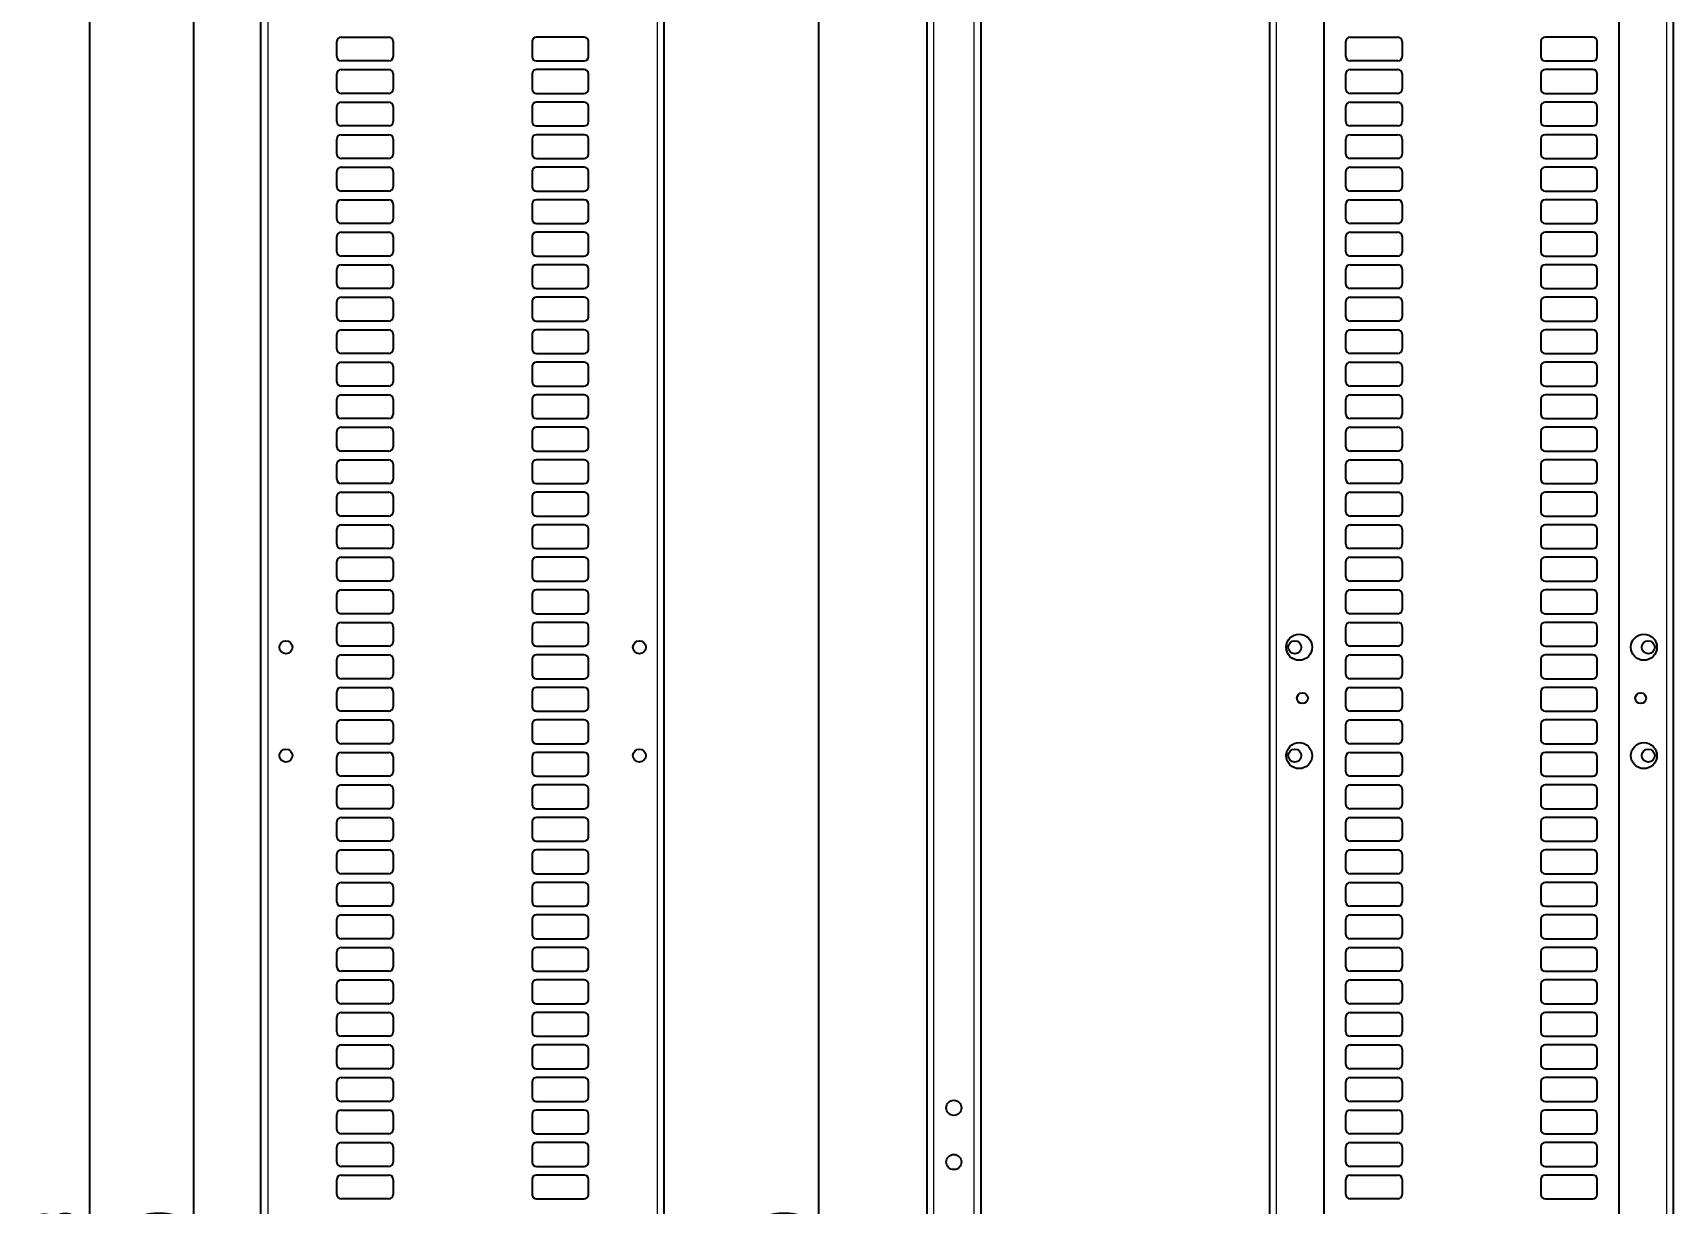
# Model space of a CAD drawing. Header units: millimetres. Extents: x -293 to 528, y -288 to 1990.
# Drawn here: x -293 to 464, y 910 to 1450 of the extents above; entities that cross this region are included whole.
import ezdxf

# ---------------------------------------------------------------- set-up
doc = ezdxf.new("R2010")
doc.units = ezdxf.units.MM
doc.layers.add('FORMAT', color=7, linetype='Continuous')
doc.styles.add('SLDTEXTSTYLE0', font='TXT', dxfattribs={"width": 0.75})
doc.dimstyles.new('SLDDIMSTYLE0', dxfattribs={"dimtxt": 20, "dimasz": 10, "dimexe": 0, "dimexo": 0.0625, "dimgap": 5, "dimtad": 2, "dimdec": 1, "dimrnd": 1e-09, "dimzin": 12, "dimdsep": 46, "dimtxsty": 'SLDTEXTSTYLE0', "dimsah": 1, "dimcen": 0.09, "dimadec": 0, "dimazin": 3, "dimtfac": 1, "dimtofl": 0, "dimtmove": 0, "dimatfit": 3, "dimfxl": 0, "dimfrac": 2, "dimtolj": 1, "dimtzin": 12, "dimarcsym": 0})

# ---------------------------------------------------------------- blocks, each defined once
blk = doc.blocks.new('_D')
at = {"layer": 'FORMAT'}
for p, q in [((-159.1, 1833.18), (-267.74, 1833.18)), ((-266.74, 1833.18), (-266.74, -49.84)), ((-159.1, -49.84), (-267.74, -49.84))]:
    blk.add_line(p, q, dxfattribs=at)
for points in [[(-266.74, 1833.18), (-268.28, 1823.18), (-265.2, 1823.18)], [(-266.74, -49.84), (-265.2, -39.84), (-268.28, -39.84)]]:
    blk.add_solid(points, dxfattribs=at)
at = {"layer": 'FORMAT', "insert": (-292.52, 862.12), "char_height": 20, "attachment_point": 1, "rotation": 90, "style": 'SLDTEXTSTYLE0'}
blk.add_mtext('1883', dxfattribs=at)
blk = doc.blocks.new('_D_2')
at = {"layer": 'FORMAT'}
for p, q in [((-13.08, 1741.67), (70.56, 1741.67)), ((69.56, 1741.67), (69.56, 41.67)), ((-13.08, 41.67), (70.56, 41.67))]:
    blk.add_line(p, q, dxfattribs=at)
for points in [[(69.56, 1741.67), (68.02, 1731.67), (71.1, 1731.67)], [(69.56, 41.67), (71.1, 51.67), (68.02, 51.67)]]:
    blk.add_solid(points, dxfattribs=at)
at = {"layer": 'FORMAT', "insert": (43.78, 862.12), "char_height": 20, "attachment_point": 1, "rotation": 90, "style": 'SLDTEXTSTYLE0'}
blk.add_mtext('1700', dxfattribs=at)
blk = doc.blocks.new('_D_5')
at = {"layer": 'FORMAT'}
for p, q in [((-172.6, 1816.67), (-219.74, 1816.67)), ((-218.74, 1816.67), (-218.74, -33.33)), ((-172.6, -33.33), (-219.74, -33.33))]:
    blk.add_line(p, q, dxfattribs=at)
for points in [[(-218.74, 1816.67), (-220.28, 1806.67), (-217.2, 1806.67)], [(-218.74, -33.33), (-217.2, -23.33), (-220.28, -23.33)]]:
    blk.add_solid(points, dxfattribs=at)
at = {"layer": 'FORMAT', "insert": (-244.52, 862.12), "char_height": 20, "attachment_point": 1, "rotation": 90, "style": 'SLDTEXTSTYLE0'}
blk.add_mtext('1850', dxfattribs=at)

msp = doc.modelspace()

# ---------------------------------------------------------------- linework, layer by layer
at = {"color": 7, "linetype": 'Continuous', "lineweight": 25}
for p, q in [((-187.59, -49.83), (-187.59, 1833.17)), ((-1.59, -49.83), (-1.59, 1833.17)), ((144.44, 1833.17), (144.44, -38.45)), ((277.68, -49.83), (277.68, 1833.17)), ((463.68, 1833.17), (463.68, -49.83)), ((119.44, 1803.97), (119.44, -30.83)), ((302.68, -49.83), (302.68, 1803.97)), ((438.68, 1803.97), (438.68, -49.83)), ((-152.59, 1439.17), (-152.59, 1446.17)), ((-150.59, 1448.17), (-128.59, 1448.17)), ((-126.59, 1446.17), (-126.59, 1439.17)), ((-62.59, 1446.17), (-62.59, 1439.17)), ((-38.59, 1448.17), (-60.59, 1448.17)), ((-36.59, 1439.17), (-36.59, 1446.17)), ((312.68, 1439.17), (312.68, 1446.17)), ((314.68, 1448.17), (336.68, 1448.17)), ((338.68, 1446.17), (338.68, 1439.17)), ((402.68, 1446.17), (402.68, 1439.17)), ((426.68, 1448.17), (404.68, 1448.17)), ((428.68, 1439.17), (428.68, 1446.17)), ((-152.59, 1424.17), (-152.59, 1431.17)), ((-128.59, 1437.17), (-150.59, 1437.17)), ((-150.59, 1433.17), (-128.59, 1433.17)), ((-126.59, 1431.17), (-126.59, 1424.17)), ((-62.59, 1431.17), (-62.59, 1424.17)), ((-60.59, 1437.17), (-38.59, 1437.17)), ((-38.59, 1433.17), (-60.59, 1433.17)), ((-36.59, 1424.17), (-36.59, 1431.17)), ((312.68, 1424.17), (312.68, 1431.17)), ((336.68, 1437.17), (314.68, 1437.17)), ((314.68, 1433.17), (336.68, 1433.17)), ((338.68, 1431.17), (338.68, 1424.17)), ((402.68, 1431.17), (402.68, 1424.17)), ((404.68, 1437.17), (426.68, 1437.17)), ((426.68, 1433.17), (404.68, 1433.17)), ((428.68, 1424.17), (428.68, 1431.17)), ((-152.59, 1409.17), (-152.59, 1416.17)), ((-128.59, 1422.17), (-150.59, 1422.17)), ((-150.59, 1418.17), (-128.59, 1418.17)), ((-126.59, 1416.17), (-126.59, 1409.17)), ((-62.59, 1416.17), (-62.59, 1409.17)), ((-60.59, 1422.17), (-38.59, 1422.17)), ((-38.59, 1418.17), (-60.59, 1418.17)), ((-36.59, 1409.17), (-36.59, 1416.17)), ((312.68, 1409.17), (312.68, 1416.17)), ((336.68, 1422.17), (314.68, 1422.17)), ((314.68, 1418.17), (336.68, 1418.17)), ((338.68, 1416.17), (338.68, 1409.17)), ((402.68, 1416.17), (402.68, 1409.17)), ((404.68, 1422.17), (426.68, 1422.17)), ((426.68, 1418.17), (404.68, 1418.17)), ((428.68, 1409.17), (428.68, 1416.17)), ((-128.59, 1407.17), (-150.59, 1407.17)), ((-60.59, 1407.17), (-38.59, 1407.17)), ((336.68, 1407.17), (314.68, 1407.17)), ((404.68, 1407.17), (426.68, 1407.17)), ((-152.59, 1394.17), (-152.59, 1401.17)), ((-150.59, 1403.17), (-128.59, 1403.17)), ((-126.59, 1401.17), (-126.59, 1394.17)), ((-62.59, 1401.17), (-62.59, 1394.17)), ((-38.59, 1403.17), (-60.59, 1403.17)), ((-36.59, 1394.17), (-36.59, 1401.17)), ((312.68, 1394.17), (312.68, 1401.17)), ((314.68, 1403.17), (336.68, 1403.17)), ((338.68, 1401.17), (338.68, 1394.17)), ((402.68, 1401.17), (402.68, 1394.17)), ((426.68, 1403.17), (404.68, 1403.17)), ((428.68, 1394.17), (428.68, 1401.17)), ((-128.59, 1392.17), (-150.59, 1392.17)), ((-60.59, 1392.17), (-38.59, 1392.17)), ((336.68, 1392.17), (314.68, 1392.17)), ((404.68, 1392.17), (426.68, 1392.17)), ((-152.59, 1379.17), (-152.59, 1386.17)), ((-150.59, 1388.17), (-128.59, 1388.17)), ((-126.59, 1386.17), (-126.59, 1379.17)), ((-62.59, 1386.17), (-62.59, 1379.17)), ((-38.59, 1388.17), (-60.59, 1388.17)), ((-36.59, 1379.17), (-36.59, 1386.17)), ((312.68, 1379.17), (312.68, 1386.17)), ((314.68, 1388.17), (336.68, 1388.17)), ((338.68, 1386.17), (338.68, 1379.17)), ((402.68, 1386.17), (402.68, 1379.17)), ((426.68, 1388.17), (404.68, 1388.17)), ((428.68, 1379.17), (428.68, 1386.17)), ((-128.59, 1377.17), (-150.59, 1377.17)), ((-60.59, 1377.17), (-38.59, 1377.17)), ((336.68, 1377.17), (314.68, 1377.17)), ((404.68, 1377.17), (426.68, 1377.17)), ((-152.59, 1364.17), (-152.59, 1371.17)), ((-150.59, 1373.17), (-128.59, 1373.17)), ((-126.59, 1371.17), (-126.59, 1364.17)), ((-62.59, 1371.17), (-62.59, 1364.17)), ((-38.59, 1373.17), (-60.59, 1373.17)), ((-36.59, 1364.17), (-36.59, 1371.17)), ((312.68, 1364.17), (312.68, 1371.17)), ((314.68, 1373.17), (336.68, 1373.17)), ((338.68, 1371.17), (338.68, 1364.17)), ((402.68, 1371.17), (402.68, 1364.17)), ((426.68, 1373.17), (404.68, 1373.17)), ((428.68, 1364.17), (428.68, 1371.17)), ((-128.59, 1362.17), (-150.59, 1362.17)), ((-60.59, 1362.17), (-38.59, 1362.17)), ((336.68, 1362.17), (314.68, 1362.17)), ((404.68, 1362.17), (426.68, 1362.17)), ((-152.59, 1349.17), (-152.59, 1356.17)), ((-150.59, 1358.17), (-128.59, 1358.17)), ((-126.59, 1356.17), (-126.59, 1349.17)), ((-62.59, 1356.17), (-62.59, 1349.17)), ((-38.59, 1358.17), (-60.59, 1358.17)), ((-36.59, 1349.17), (-36.59, 1356.17)), ((312.68, 1349.17), (312.68, 1356.17)), ((314.68, 1358.17), (336.68, 1358.17)), ((338.68, 1356.17), (338.68, 1349.17)), ((402.68, 1356.17), (402.68, 1349.17)), ((426.68, 1358.17), (404.68, 1358.17)), ((428.68, 1349.17), (428.68, 1356.17)), ((-128.59, 1347.17), (-150.59, 1347.17)), ((-60.59, 1347.17), (-38.59, 1347.17)), ((336.68, 1347.17), (314.68, 1347.17)), ((404.68, 1347.17), (426.68, 1347.17)), ((-152.59, 1334.17), (-152.59, 1341.17)), ((-150.59, 1343.17), (-128.59, 1343.17)), ((-126.59, 1341.17), (-126.59, 1334.17)), ((-62.59, 1341.17), (-62.59, 1334.17)), ((-38.59, 1343.17), (-60.59, 1343.17)), ((-36.59, 1334.17), (-36.59, 1341.17)), ((312.68, 1334.17), (312.68, 1341.17)), ((314.68, 1343.17), (336.68, 1343.17)), ((338.68, 1341.17), (338.68, 1334.17)), ((402.68, 1341.17), (402.68, 1334.17)), ((426.68, 1343.17), (404.68, 1343.17)), ((428.68, 1334.17), (428.68, 1341.17)), ((-128.59, 1332.17), (-150.59, 1332.17)), ((-60.59, 1332.17), (-38.59, 1332.17)), ((336.68, 1332.17), (314.68, 1332.17)), ((404.68, 1332.17), (426.68, 1332.17)), ((-152.59, 1319.17), (-152.59, 1326.17)), ((-150.59, 1328.17), (-128.59, 1328.17)), ((-126.59, 1326.17), (-126.59, 1319.17)), ((-62.59, 1326.17), (-62.59, 1319.17)), ((-38.59, 1328.17), (-60.59, 1328.17)), ((-36.59, 1319.17), (-36.59, 1326.17)), ((312.68, 1319.17), (312.68, 1326.17)), ((314.68, 1328.17), (336.68, 1328.17)), ((338.68, 1326.17), (338.68, 1319.17)), ((402.68, 1326.17), (402.68, 1319.17)), ((426.68, 1328.17), (404.68, 1328.17)), ((428.68, 1319.17), (428.68, 1326.17)), ((-128.59, 1317.17), (-150.59, 1317.17)), ((-60.59, 1317.17), (-38.59, 1317.17)), ((336.68, 1317.17), (314.68, 1317.17)), ((404.68, 1317.17), (426.68, 1317.17)), ((-152.59, 1304.17), (-152.59, 1311.17)), ((-150.59, 1313.17), (-128.59, 1313.17)), ((-126.59, 1311.17), (-126.59, 1304.17)), ((-62.59, 1311.17), (-62.59, 1304.17)), ((-38.59, 1313.17), (-60.59, 1313.17)), ((-36.59, 1304.17), (-36.59, 1311.17)), ((312.68, 1304.17), (312.68, 1311.17)), ((314.68, 1313.17), (336.68, 1313.17)), ((338.68, 1311.17), (338.68, 1304.17)), ((402.68, 1311.17), (402.68, 1304.17)), ((426.68, 1313.17), (404.68, 1313.17)), ((428.68, 1304.17), (428.68, 1311.17)), ((-128.59, 1302.17), (-150.59, 1302.17)), ((-60.59, 1302.17), (-38.59, 1302.17)), ((336.68, 1302.17), (314.68, 1302.17)), ((404.68, 1302.17), (426.68, 1302.17)), ((-152.59, 1289.17), (-152.59, 1296.17)), ((-150.59, 1298.17), (-128.59, 1298.17)), ((-126.59, 1296.17), (-126.59, 1289.17)), ((-62.59, 1296.17), (-62.59, 1289.17)), ((-38.59, 1298.17), (-60.59, 1298.17)), ((-36.59, 1289.17), (-36.59, 1296.17)), ((312.68, 1289.17), (312.68, 1296.17)), ((314.68, 1298.17), (336.68, 1298.17)), ((338.68, 1296.17), (338.68, 1289.17)), ((402.68, 1296.17), (402.68, 1289.17)), ((426.68, 1298.17), (404.68, 1298.17)), ((428.68, 1289.17), (428.68, 1296.17)), ((-128.59, 1287.17), (-150.59, 1287.17)), ((-60.59, 1287.17), (-38.59, 1287.17)), ((336.68, 1287.17), (314.68, 1287.17)), ((404.68, 1287.17), (426.68, 1287.17)), ((-152.59, 1274.17), (-152.59, 1281.17)), ((-150.59, 1283.17), (-128.59, 1283.17)), ((-126.59, 1281.17), (-126.59, 1274.17)), ((-62.59, 1281.17), (-62.59, 1274.17)), ((-38.59, 1283.17), (-60.59, 1283.17)), ((-36.59, 1274.17), (-36.59, 1281.17)), ((312.68, 1274.17), (312.68, 1281.17)), ((314.68, 1283.17), (336.68, 1283.17)), ((338.68, 1281.17), (338.68, 1274.17)), ((402.68, 1281.17), (402.68, 1274.17)), ((426.68, 1283.17), (404.68, 1283.17)), ((428.68, 1274.17), (428.68, 1281.17)), ((-128.59, 1272.17), (-150.59, 1272.17)), ((-60.59, 1272.17), (-38.59, 1272.17)), ((336.68, 1272.17), (314.68, 1272.17)), ((404.68, 1272.17), (426.68, 1272.17)), ((-152.59, 1259.17), (-152.59, 1266.17)), ((-150.59, 1268.17), (-128.59, 1268.17)), ((-126.59, 1266.17), (-126.59, 1259.17)), ((-62.59, 1266.17), (-62.59, 1259.17)), ((-38.59, 1268.17), (-60.59, 1268.17)), ((-36.59, 1259.17), (-36.59, 1266.17)), ((312.68, 1259.17), (312.68, 1266.17)), ((314.68, 1268.17), (336.68, 1268.17)), ((338.68, 1266.17), (338.68, 1259.17)), ((402.68, 1266.17), (402.68, 1259.17)), ((426.68, 1268.17), (404.68, 1268.17)), ((428.68, 1259.17), (428.68, 1266.17)), ((-128.59, 1257.17), (-150.59, 1257.17)), ((-60.59, 1257.17), (-38.59, 1257.17)), ((336.68, 1257.17), (314.68, 1257.17)), ((404.68, 1257.17), (426.68, 1257.17)), ((-152.59, 1244.17), (-152.59, 1251.17)), ((-150.59, 1253.17), (-128.59, 1253.17)), ((-126.59, 1251.17), (-126.59, 1244.17)), ((-62.59, 1251.17), (-62.59, 1244.17)), ((-38.59, 1253.17), (-60.59, 1253.17)), ((-36.59, 1244.17), (-36.59, 1251.17)), ((312.68, 1244.17), (312.68, 1251.17)), ((314.68, 1253.17), (336.68, 1253.17)), ((338.68, 1251.17), (338.68, 1244.17)), ((402.68, 1251.17), (402.68, 1244.17)), ((426.68, 1253.17), (404.68, 1253.17)), ((428.68, 1244.17), (428.68, 1251.17)), ((-128.59, 1242.17), (-150.59, 1242.17)), ((-60.59, 1242.17), (-38.59, 1242.17)), ((336.68, 1242.17), (314.68, 1242.17)), ((404.68, 1242.17), (426.68, 1242.17)), ((-152.59, 1229.17), (-152.59, 1236.17)), ((-150.59, 1238.17), (-128.59, 1238.17)), ((-126.59, 1236.17), (-126.59, 1229.17)), ((-62.59, 1236.17), (-62.59, 1229.17)), ((-38.59, 1238.17), (-60.59, 1238.17)), ((-36.59, 1229.17), (-36.59, 1236.17)), ((312.68, 1229.17), (312.68, 1236.17)), ((314.68, 1238.17), (336.68, 1238.17)), ((338.68, 1236.17), (338.68, 1229.17)), ((402.68, 1236.17), (402.68, 1229.17)), ((426.68, 1238.17), (404.68, 1238.17)), ((428.68, 1229.17), (428.68, 1236.17)), ((-128.59, 1227.17), (-150.59, 1227.17)), ((-60.59, 1227.17), (-38.59, 1227.17)), ((336.68, 1227.17), (314.68, 1227.17)), ((404.68, 1227.17), (426.68, 1227.17)), ((-152.59, 1214.17), (-152.59, 1221.17)), ((-150.59, 1223.17), (-128.59, 1223.17)), ((-126.59, 1221.17), (-126.59, 1214.17)), ((-62.59, 1221.17), (-62.59, 1214.17)), ((-38.59, 1223.17), (-60.59, 1223.17)), ((-36.59, 1214.17), (-36.59, 1221.17)), ((312.68, 1214.17), (312.68, 1221.17)), ((314.68, 1223.17), (336.68, 1223.17)), ((338.68, 1221.17), (338.68, 1214.17)), ((402.68, 1221.17), (402.68, 1214.17)), ((426.68, 1223.17), (404.68, 1223.17)), ((428.68, 1214.17), (428.68, 1221.17)), ((-128.59, 1212.17), (-150.59, 1212.17)), ((-60.59, 1212.17), (-38.59, 1212.17)), ((336.68, 1212.17), (314.68, 1212.17)), ((404.68, 1212.17), (426.68, 1212.17)), ((-152.59, 1199.17), (-152.59, 1206.17)), ((-150.59, 1208.17), (-128.59, 1208.17)), ((-126.59, 1206.17), (-126.59, 1199.17)), ((-62.59, 1206.17), (-62.59, 1199.17)), ((-38.59, 1208.17), (-60.59, 1208.17)), ((-36.59, 1199.17), (-36.59, 1206.17)), ((312.68, 1199.17), (312.68, 1206.17)), ((314.68, 1208.17), (336.68, 1208.17)), ((338.68, 1206.17), (338.68, 1199.17)), ((402.68, 1206.17), (402.68, 1199.17)), ((426.68, 1208.17), (404.68, 1208.17)), ((428.68, 1199.17), (428.68, 1206.17)), ((-128.59, 1197.17), (-150.59, 1197.17)), ((-60.59, 1197.17), (-38.59, 1197.17)), ((336.68, 1197.17), (314.68, 1197.17)), ((404.68, 1197.17), (426.68, 1197.17)), ((-152.59, 1184.17), (-152.59, 1191.17)), ((-150.59, 1193.17), (-128.59, 1193.17)), ((-126.59, 1191.17), (-126.59, 1184.17)), ((-62.59, 1191.17), (-62.59, 1184.17)), ((-38.59, 1193.17), (-60.59, 1193.17)), ((-36.59, 1184.17), (-36.59, 1191.17)), ((312.68, 1184.17), (312.68, 1191.17)), ((314.68, 1193.17), (336.68, 1193.17)), ((338.68, 1191.17), (338.68, 1184.17)), ((402.68, 1191.17), (402.68, 1184.17)), ((426.68, 1193.17), (404.68, 1193.17)), ((428.68, 1184.17), (428.68, 1191.17)), ((-128.59, 1182.17), (-150.59, 1182.17)), ((-60.59, 1182.17), (-38.59, 1182.17)), ((336.68, 1182.17), (314.68, 1182.17)), ((404.68, 1182.17), (426.68, 1182.17)), ((-152.59, 1169.17), (-152.59, 1176.17)), ((-150.59, 1178.17), (-128.59, 1178.17)), ((-126.59, 1176.17), (-126.59, 1169.17)), ((-62.59, 1176.17), (-62.59, 1169.17)), ((-38.59, 1178.17), (-60.59, 1178.17)), ((-36.59, 1169.17), (-36.59, 1176.17)), ((312.68, 1169.17), (312.68, 1176.17)), ((314.68, 1178.17), (336.68, 1178.17)), ((338.68, 1176.17), (338.68, 1169.17)), ((402.68, 1176.17), (402.68, 1169.17)), ((426.68, 1178.17), (404.68, 1178.17)), ((428.68, 1169.17), (428.68, 1176.17)), ((-128.59, 1167.17), (-150.59, 1167.17)), ((-60.59, 1167.17), (-38.59, 1167.17)), ((336.68, 1167.17), (314.68, 1167.17)), ((404.68, 1167.17), (426.68, 1167.17)), ((-152.59, 1154.17), (-152.59, 1161.17)), ((-150.59, 1163.17), (-128.59, 1163.17)), ((-126.59, 1161.17), (-126.59, 1154.17)), ((-62.59, 1161.17), (-62.59, 1154.17)), ((-38.59, 1163.17), (-60.59, 1163.17)), ((-36.59, 1154.17), (-36.59, 1161.17)), ((312.68, 1154.17), (312.68, 1161.17)), ((314.68, 1163.17), (336.68, 1163.17)), ((338.68, 1161.17), (338.68, 1154.17)), ((402.68, 1161.17), (402.68, 1154.17)), ((426.68, 1163.17), (404.68, 1163.17)), ((428.68, 1154.17), (428.68, 1161.17)), ((-128.59, 1152.17), (-150.59, 1152.17)), ((-60.59, 1152.17), (-38.59, 1152.17)), ((336.68, 1152.17), (314.68, 1152.17)), ((404.68, 1152.17), (426.68, 1152.17)), ((-152.59, 1139.17), (-152.59, 1146.17)), ((-150.59, 1148.17), (-128.59, 1148.17)), ((-126.59, 1146.17), (-126.59, 1139.17)), ((-62.59, 1146.17), (-62.59, 1139.17)), ((-38.59, 1148.17), (-60.59, 1148.17)), ((-36.59, 1139.17), (-36.59, 1146.17)), ((312.68, 1139.17), (312.68, 1146.17)), ((314.68, 1148.17), (336.68, 1148.17)), ((338.68, 1146.17), (338.68, 1139.17)), ((402.68, 1146.17), (402.68, 1139.17)), ((426.68, 1148.17), (404.68, 1148.17)), ((428.68, 1139.17), (428.68, 1146.17)), ((-128.59, 1137.17), (-150.59, 1137.17)), ((-60.59, 1137.17), (-38.59, 1137.17)), ((336.68, 1137.17), (314.68, 1137.17)), ((404.68, 1137.17), (426.68, 1137.17)), ((-152.59, 1124.17), (-152.59, 1131.17)), ((-150.59, 1133.17), (-128.59, 1133.17)), ((-126.59, 1131.17), (-126.59, 1124.17)), ((-62.59, 1131.17), (-62.59, 1124.17)), ((-38.59, 1133.17), (-60.59, 1133.17)), ((-36.59, 1124.17), (-36.59, 1131.17)), ((312.68, 1124.17), (312.68, 1131.17)), ((314.68, 1133.17), (336.68, 1133.17)), ((338.68, 1131.17), (338.68, 1124.17)), ((402.68, 1131.17), (402.68, 1124.17)), ((426.68, 1133.17), (404.68, 1133.17)), ((428.68, 1124.17), (428.68, 1131.17)), ((-128.59, 1122.17), (-150.59, 1122.17)), ((-60.59, 1122.17), (-38.59, 1122.17)), ((336.68, 1122.17), (314.68, 1122.17)), ((404.68, 1122.17), (426.68, 1122.17)), ((-152.59, 1109.17), (-152.59, 1116.17)), ((-150.59, 1118.17), (-128.59, 1118.17)), ((-126.59, 1116.17), (-126.59, 1109.17)), ((-62.59, 1116.17), (-62.59, 1109.17)), ((-38.59, 1118.17), (-60.59, 1118.17)), ((-36.59, 1109.17), (-36.59, 1116.17)), ((312.68, 1109.17), (312.68, 1116.17)), ((314.68, 1118.17), (336.68, 1118.17)), ((338.68, 1116.17), (338.68, 1109.17)), ((402.68, 1116.17), (402.68, 1109.17)), ((426.68, 1118.17), (404.68, 1118.17)), ((428.68, 1109.17), (428.68, 1116.17)), ((-128.59, 1107.17), (-150.59, 1107.17)), ((-60.59, 1107.17), (-38.59, 1107.17)), ((336.68, 1107.17), (314.68, 1107.17)), ((404.68, 1107.17), (426.68, 1107.17)), ((-152.59, 1094.17), (-152.59, 1101.17)), ((-150.59, 1103.17), (-128.59, 1103.17)), ((-126.59, 1101.17), (-126.59, 1094.17)), ((-62.59, 1101.17), (-62.59, 1094.17)), ((-38.59, 1103.17), (-60.59, 1103.17)), ((-36.59, 1094.17), (-36.59, 1101.17)), ((312.68, 1094.17), (312.68, 1101.17)), ((314.68, 1103.17), (336.68, 1103.17)), ((338.68, 1101.17), (338.68, 1094.17)), ((402.68, 1101.17), (402.68, 1094.17)), ((426.68, 1103.17), (404.68, 1103.17)), ((428.68, 1094.17), (428.68, 1101.17)), ((-128.59, 1092.17), (-150.59, 1092.17)), ((-60.59, 1092.17), (-38.59, 1092.17)), ((336.68, 1092.17), (314.68, 1092.17)), ((404.68, 1092.17), (426.68, 1092.17)), ((-152.59, 1079.17), (-152.59, 1086.17)), ((-150.59, 1088.17), (-128.59, 1088.17)), ((-126.59, 1086.17), (-126.59, 1079.17)), ((-62.59, 1086.17), (-62.59, 1079.17)), ((-38.59, 1088.17), (-60.59, 1088.17)), ((-36.59, 1079.17), (-36.59, 1086.17)), ((312.68, 1079.17), (312.68, 1086.17)), ((314.68, 1088.17), (336.68, 1088.17)), ((338.68, 1086.17), (338.68, 1079.17)), ((402.68, 1086.17), (402.68, 1079.17)), ((426.68, 1088.17), (404.68, 1088.17)), ((428.68, 1079.17), (428.68, 1086.17)), ((-128.59, 1077.17), (-150.59, 1077.17)), ((-60.59, 1077.17), (-38.59, 1077.17)), ((336.68, 1077.17), (314.68, 1077.17)), ((404.68, 1077.17), (426.68, 1077.17)), ((-152.59, 1064.17), (-152.59, 1071.17)), ((-150.59, 1073.17), (-128.59, 1073.17)), ((-126.59, 1071.17), (-126.59, 1064.17)), ((-62.59, 1071.17), (-62.59, 1064.17)), ((-38.59, 1073.17), (-60.59, 1073.17)), ((-36.59, 1064.17), (-36.59, 1071.17)), ((312.68, 1064.17), (312.68, 1071.17)), ((314.68, 1073.17), (336.68, 1073.17)), ((338.68, 1071.17), (338.68, 1064.17)), ((402.68, 1071.17), (402.68, 1064.17)), ((426.68, 1073.17), (404.68, 1073.17)), ((428.68, 1064.17), (428.68, 1071.17)), ((-128.59, 1062.17), (-150.59, 1062.17)), ((-60.59, 1062.17), (-38.59, 1062.17)), ((336.68, 1062.17), (314.68, 1062.17)), ((404.68, 1062.17), (426.68, 1062.17)), ((-152.59, 1049.17), (-152.59, 1056.17)), ((-150.59, 1058.17), (-128.59, 1058.17)), ((-126.59, 1056.17), (-126.59, 1049.17)), ((-62.59, 1056.17), (-62.59, 1049.17)), ((-38.59, 1058.17), (-60.59, 1058.17)), ((-36.59, 1049.17), (-36.59, 1056.17)), ((312.68, 1049.17), (312.68, 1056.17)), ((314.68, 1058.17), (336.68, 1058.17)), ((338.68, 1056.17), (338.68, 1049.17)), ((402.68, 1056.17), (402.68, 1049.17)), ((426.68, 1058.17), (404.68, 1058.17)), ((428.68, 1049.17), (428.68, 1056.17)), ((-128.59, 1047.17), (-150.59, 1047.17)), ((-60.59, 1047.17), (-38.59, 1047.17)), ((336.68, 1047.17), (314.68, 1047.17)), ((404.68, 1047.17), (426.68, 1047.17)), ((-152.59, 1034.17), (-152.59, 1041.17)), ((-150.59, 1043.17), (-128.59, 1043.17)), ((-126.59, 1041.17), (-126.59, 1034.17)), ((-62.59, 1041.17), (-62.59, 1034.17)), ((-38.59, 1043.17), (-60.59, 1043.17)), ((-36.59, 1034.17), (-36.59, 1041.17)), ((312.68, 1034.17), (312.68, 1041.17)), ((314.68, 1043.17), (336.68, 1043.17)), ((338.68, 1041.17), (338.68, 1034.17)), ((402.68, 1041.17), (402.68, 1034.17)), ((426.68, 1043.17), (404.68, 1043.17)), ((428.68, 1034.17), (428.68, 1041.17)), ((-128.59, 1032.17), (-150.59, 1032.17)), ((-60.59, 1032.17), (-38.59, 1032.17)), ((336.68, 1032.17), (314.68, 1032.17)), ((404.68, 1032.17), (426.68, 1032.17)), ((-152.59, 1019.17), (-152.59, 1026.17)), ((-150.59, 1028.17), (-128.59, 1028.17)), ((-126.59, 1026.17), (-126.59, 1019.17)), ((-62.59, 1026.17), (-62.59, 1019.17)), ((-38.59, 1028.17), (-60.59, 1028.17)), ((-36.59, 1019.17), (-36.59, 1026.17)), ((312.68, 1019.17), (312.68, 1026.17)), ((314.68, 1028.17), (336.68, 1028.17)), ((338.68, 1026.17), (338.68, 1019.17)), ((402.68, 1026.17), (402.68, 1019.17)), ((426.68, 1028.17), (404.68, 1028.17)), ((428.68, 1019.17), (428.68, 1026.17)), ((-128.59, 1017.17), (-150.59, 1017.17)), ((-60.59, 1017.17), (-38.59, 1017.17)), ((336.68, 1017.17), (314.68, 1017.17)), ((404.68, 1017.17), (426.68, 1017.17)), ((-152.59, 1004.17), (-152.59, 1011.17)), ((-150.59, 1013.17), (-128.59, 1013.17)), ((-126.59, 1011.17), (-126.59, 1004.17)), ((-62.59, 1011.17), (-62.59, 1004.17)), ((-38.59, 1013.17), (-60.59, 1013.17)), ((-36.59, 1004.17), (-36.59, 1011.17)), ((312.68, 1004.17), (312.68, 1011.17)), ((314.68, 1013.17), (336.68, 1013.17)), ((338.68, 1011.17), (338.68, 1004.17)), ((402.68, 1011.17), (402.68, 1004.17)), ((426.68, 1013.17), (404.68, 1013.17)), ((428.68, 1004.17), (428.68, 1011.17)), ((-128.59, 1002.17), (-150.59, 1002.17)), ((-60.59, 1002.17), (-38.59, 1002.17)), ((336.68, 1002.17), (314.68, 1002.17)), ((404.68, 1002.17), (426.68, 1002.17)), ((-152.59, 989.17), (-152.59, 996.17)), ((-150.59, 998.17), (-128.59, 998.17)), ((-126.59, 996.17), (-126.59, 989.17)), ((-62.59, 996.17), (-62.59, 989.17)), ((-38.59, 998.17), (-60.59, 998.17)), ((-36.59, 989.17), (-36.59, 996.17)), ((312.68, 989.17), (312.68, 996.17)), ((314.68, 998.17), (336.68, 998.17)), ((338.68, 996.17), (338.68, 989.17)), ((402.68, 996.17), (402.68, 989.17)), ((426.68, 998.17), (404.68, 998.17)), ((428.68, 989.17), (428.68, 996.17)), ((-128.59, 987.17), (-150.59, 987.17)), ((-60.59, 987.17), (-38.59, 987.17)), ((336.68, 987.17), (314.68, 987.17)), ((404.68, 987.17), (426.68, 987.17)), ((-152.59, 974.17), (-152.59, 981.17)), ((-150.59, 983.17), (-128.59, 983.17)), ((-126.59, 981.17), (-126.59, 974.17)), ((-62.59, 981.17), (-62.59, 974.17)), ((-38.59, 983.17), (-60.59, 983.17)), ((-36.59, 974.17), (-36.59, 981.17)), ((312.68, 974.17), (312.68, 981.17)), ((314.68, 983.17), (336.68, 983.17)), ((338.68, 981.17), (338.68, 974.17)), ((402.68, 981.17), (402.68, 974.17)), ((426.68, 983.17), (404.68, 983.17)), ((428.68, 974.17), (428.68, 981.17)), ((-128.59, 972.17), (-150.59, 972.17)), ((-60.59, 972.17), (-38.59, 972.17)), ((336.68, 972.17), (314.68, 972.17)), ((404.68, 972.17), (426.68, 972.17)), ((-152.59, 959.17), (-152.59, 966.17)), ((-150.59, 968.17), (-128.59, 968.17)), ((-126.59, 966.17), (-126.59, 959.17)), ((-62.59, 966.17), (-62.59, 959.17)), ((-38.59, 968.17), (-60.59, 968.17)), ((-36.59, 959.17), (-36.59, 966.17)), ((312.68, 959.17), (312.68, 966.17)), ((314.68, 968.17), (336.68, 968.17)), ((338.68, 966.17), (338.68, 959.17)), ((402.68, 966.17), (402.68, 959.17)), ((426.68, 968.17), (404.68, 968.17)), ((428.68, 959.17), (428.68, 966.17)), ((-128.59, 957.17), (-150.59, 957.17)), ((-60.59, 957.17), (-38.59, 957.17)), ((336.68, 957.17), (314.68, 957.17)), ((404.68, 957.17), (426.68, 957.17)), ((-152.59, 944.17), (-152.59, 951.17)), ((-150.59, 953.17), (-128.59, 953.17)), ((-126.59, 951.17), (-126.59, 944.17)), ((-62.59, 951.17), (-62.59, 944.17)), ((-38.59, 953.17), (-60.59, 953.17)), ((-36.59, 944.17), (-36.59, 951.17)), ((312.68, 944.17), (312.68, 951.17)), ((314.68, 953.17), (336.68, 953.17)), ((338.68, 951.17), (338.68, 944.17)), ((402.68, 951.17), (402.68, 944.17)), ((426.68, 953.17), (404.68, 953.17)), ((428.68, 944.17), (428.68, 951.17)), ((-128.59, 942.17), (-150.59, 942.17)), ((-150.59, 938.17), (-128.59, 938.17)), ((-60.59, 942.17), (-38.59, 942.17)), ((-38.59, 938.17), (-60.59, 938.17)), ((336.68, 942.17), (314.68, 942.17)), ((314.68, 938.17), (336.68, 938.17)), ((404.68, 942.17), (426.68, 942.17)), ((426.68, 938.17), (404.68, 938.17)), ((-152.59, 929.17), (-152.59, 936.17)), ((-126.59, 936.17), (-126.59, 929.17)), ((-62.59, 936.17), (-62.59, 929.17)), ((-36.59, 929.17), (-36.59, 936.17)), ((312.68, 929.17), (312.68, 936.17)), ((338.68, 936.17), (338.68, 929.17)), ((402.68, 936.17), (402.68, 929.17)), ((428.68, 929.17), (428.68, 936.17)), ((-128.59, 927.17), (-150.59, 927.17)), ((-150.59, 923.17), (-128.59, 923.17)), ((-60.59, 927.17), (-38.59, 927.17)), ((-38.59, 923.17), (-60.59, 923.17)), ((336.68, 927.17), (314.68, 927.17)), ((314.68, 923.17), (336.68, 923.17)), ((404.68, 927.17), (426.68, 927.17)), ((426.68, 923.17), (404.68, 923.17)), ((-152.59, 914.17), (-152.59, 921.17)), ((-126.59, 921.17), (-126.59, 914.17)), ((-62.59, 921.17), (-62.59, 914.17)), ((-36.59, 914.17), (-36.59, 921.17)), ((312.68, 914.17), (312.68, 921.17)), ((338.68, 921.17), (338.68, 914.17)), ((402.68, 921.17), (402.68, 914.17)), ((428.68, 914.17), (428.68, 921.17)), ((-128.59, 912.17), (-150.59, 912.17)), ((-60.59, 912.17), (-38.59, 912.17)), ((336.68, 912.17), (314.68, 912.17)), ((404.68, 912.17), (426.68, 912.17))]:
    msp.add_line(p, q, dxfattribs=at)
at = {"color": 8, "linetype": 'Continuous', "lineweight": 18}
for p, q in [((-184.49, 1833.17), (-184.49, -49.83)), ((-4.69, -49.83), (-4.69, 1833.17)), ((122.54, 1833.17), (122.54, -26.2)), ((141.34, -41.35), (141.34, 1833.17)), ((280.78, -49.83), (280.78, 1803.97)), ((460.58, 1803.97), (460.58, -49.83))]:
    msp.add_line(p, q, dxfattribs=at)
at = {"color": 7, "linetype": 'Continuous', "lineweight": 25}
for centre, radius in [((291.18, 1166.67), 6), ((450.18, 1166.67), 6), ((-176.09, 1166.67), 3), ((-13.09, 1166.67), 3), ((289.18, 1166.67), 3), ((452.18, 1166.67), 3), ((292.68, 1143.17), 2.5), ((448.68, 1143.17), 2.5), ((-176.09, 1116.67), 3), ((-13.09, 1116.67), 3), ((291.18, 1116.67), 6), ((289.18, 1116.67), 3), ((450.18, 1116.67), 6), ((452.18, 1116.67), 3), ((131.94, 954.17), 3.5), ((131.94, 929.17), 3.5)]:
    msp.add_circle(centre, radius, dxfattribs=at)
for centre, start, end in [((-150.59, 1446.17), 90, 180), ((-128.59, 1446.17), 0, 90), ((-60.59, 1446.17), 90, 180), ((-38.59, 1446.17), 0, 90), ((314.68, 1446.17), 90, 180), ((336.68, 1446.17), 0, 90), ((404.68, 1446.17), 90, 180), ((426.68, 1446.17), 0, 90), ((-150.59, 1439.17), 180, 270), ((-128.59, 1439.17), 270, 0), ((-60.59, 1439.17), 180, 270), ((-38.59, 1439.17), 270, 0), ((314.68, 1439.17), 180, 270), ((336.68, 1439.17), 270, 0), ((404.68, 1439.17), 180, 270), ((426.68, 1439.17), 270, 0), ((-150.59, 1431.17), 90, 180), ((-128.59, 1431.17), 0, 90), ((-60.59, 1431.17), 90, 180), ((-38.59, 1431.17), 0, 90), ((314.68, 1431.17), 90, 180), ((336.68, 1431.17), 0, 90), ((404.68, 1431.17), 90, 180), ((426.68, 1431.17), 0, 90), ((-150.59, 1424.17), 180, 270), ((-128.59, 1424.17), 270, 0), ((-60.59, 1424.17), 180, 270), ((-38.59, 1424.17), 270, 0), ((314.68, 1424.17), 180, 270), ((336.68, 1424.17), 270, 0), ((404.68, 1424.17), 180, 270), ((426.68, 1424.17), 270, 0), ((-150.59, 1416.17), 90, 180), ((-128.59, 1416.17), 0, 90), ((-60.59, 1416.17), 90, 180), ((-38.59, 1416.17), 0, 90), ((314.68, 1416.17), 90, 180), ((336.68, 1416.17), 0, 90), ((404.68, 1416.17), 90, 180), ((426.68, 1416.17), 0, 90), ((-150.59, 1409.17), 180, 270), ((-128.59, 1409.17), 270, 0), ((-60.59, 1409.17), 180, 270), ((-38.59, 1409.17), 270, 0), ((314.68, 1409.17), 180, 270), ((336.68, 1409.17), 270, 0), ((404.68, 1409.17), 180, 270), ((426.68, 1409.17), 270, 0), ((-150.59, 1401.17), 90, 180), ((-128.59, 1401.17), 0, 90), ((-60.59, 1401.17), 90, 180), ((-38.59, 1401.17), 0, 90), ((314.68, 1401.17), 90, 180), ((336.68, 1401.17), 0, 90), ((404.68, 1401.17), 90, 180), ((426.68, 1401.17), 0, 90), ((-150.59, 1394.17), 180, 270), ((-128.59, 1394.17), 270, 0), ((-60.59, 1394.17), 180, 270), ((-38.59, 1394.17), 270, 0), ((314.68, 1394.17), 180, 270), ((336.68, 1394.17), 270, 0), ((404.68, 1394.17), 180, 270), ((426.68, 1394.17), 270, 0), ((-150.59, 1386.17), 90, 180), ((-128.59, 1386.17), 0, 90), ((-60.59, 1386.17), 90, 180), ((-38.59, 1386.17), 0, 90), ((314.68, 1386.17), 90, 180), ((336.68, 1386.17), 0, 90), ((404.68, 1386.17), 90, 180), ((426.68, 1386.17), 0, 90), ((-150.59, 1379.17), 180, 270), ((-128.59, 1379.17), 270, 0), ((-60.59, 1379.17), 180, 270), ((-38.59, 1379.17), 270, 0), ((314.68, 1379.17), 180, 270), ((336.68, 1379.17), 270, 0), ((404.68, 1379.17), 180, 270), ((426.68, 1379.17), 270, 0), ((-150.59, 1371.17), 90, 180), ((-128.59, 1371.17), 0, 90), ((-60.59, 1371.17), 90, 180), ((-38.59, 1371.17), 0, 90), ((314.68, 1371.17), 90, 180), ((336.68, 1371.17), 0, 90), ((404.68, 1371.17), 90, 180), ((426.68, 1371.17), 0, 90), ((-150.59, 1364.17), 180, 270), ((-128.59, 1364.17), 270, 0), ((-60.59, 1364.17), 180, 270), ((-38.59, 1364.17), 270, 0), ((314.68, 1364.17), 180, 270), ((336.68, 1364.17), 270, 0), ((404.68, 1364.17), 180, 270), ((426.68, 1364.17), 270, 0), ((-150.59, 1356.17), 90, 180), ((-128.59, 1356.17), 0, 90), ((-60.59, 1356.17), 90, 180), ((-38.59, 1356.17), 0, 90), ((314.68, 1356.17), 90, 180), ((336.68, 1356.17), 0, 90), ((404.68, 1356.17), 90, 180), ((426.68, 1356.17), 0, 90), ((-150.59, 1349.17), 180, 270), ((-128.59, 1349.17), 270, 0), ((-60.59, 1349.17), 180, 270), ((-38.59, 1349.17), 270, 0), ((314.68, 1349.17), 180, 270), ((336.68, 1349.17), 270, 0), ((404.68, 1349.17), 180, 270), ((426.68, 1349.17), 270, 0), ((-150.59, 1341.17), 90, 180), ((-128.59, 1341.17), 0, 90), ((-60.59, 1341.17), 90, 180), ((-38.59, 1341.17), 0, 90), ((314.68, 1341.17), 90, 180), ((336.68, 1341.17), 0, 90), ((404.68, 1341.17), 90, 180), ((426.68, 1341.17), 0, 90), ((-150.59, 1334.17), 180, 270), ((-128.59, 1334.17), 270, 0), ((-60.59, 1334.17), 180, 270), ((-38.59, 1334.17), 270, 0), ((314.68, 1334.17), 180, 270), ((336.68, 1334.17), 270, 0), ((404.68, 1334.17), 180, 270), ((426.68, 1334.17), 270, 0), ((-150.59, 1326.17), 90, 180), ((-128.59, 1326.17), 0, 90), ((-60.59, 1326.17), 90, 180), ((-38.59, 1326.17), 0, 90), ((314.68, 1326.17), 90, 180), ((336.68, 1326.17), 0, 90), ((404.68, 1326.17), 90, 180), ((426.68, 1326.17), 0, 90), ((-150.59, 1319.17), 180, 270), ((-128.59, 1319.17), 270, 0), ((-60.59, 1319.17), 180, 270), ((-38.59, 1319.17), 270, 0), ((314.68, 1319.17), 180, 270), ((336.68, 1319.17), 270, 0), ((404.68, 1319.17), 180, 270), ((426.68, 1319.17), 270, 0), ((-150.59, 1311.17), 90, 180), ((-128.59, 1311.17), 0, 90), ((-60.59, 1311.17), 90, 180), ((-38.59, 1311.17), 0, 90), ((314.68, 1311.17), 90, 180), ((336.68, 1311.17), 0, 90), ((404.68, 1311.17), 90, 180), ((426.68, 1311.17), 0, 90), ((-150.59, 1304.17), 180, 270), ((-128.59, 1304.17), 270, 0), ((-60.59, 1304.17), 180, 270), ((-38.59, 1304.17), 270, 0), ((314.68, 1304.17), 180, 270), ((336.68, 1304.17), 270, 0), ((404.68, 1304.17), 180, 270), ((426.68, 1304.17), 270, 0), ((-150.59, 1296.17), 90, 180), ((-128.59, 1296.17), 0, 90), ((-60.59, 1296.17), 90, 180), ((-38.59, 1296.17), 0, 90), ((314.68, 1296.17), 90, 180), ((336.68, 1296.17), 0, 90), ((404.68, 1296.17), 90, 180), ((426.68, 1296.17), 0, 90), ((-150.59, 1289.17), 180, 270), ((-128.59, 1289.17), 270, 0), ((-60.59, 1289.17), 180, 270), ((-38.59, 1289.17), 270, 0), ((314.68, 1289.17), 180, 270), ((336.68, 1289.17), 270, 0), ((404.68, 1289.17), 180, 270), ((426.68, 1289.17), 270, 0), ((-150.59, 1281.17), 90, 180), ((-128.59, 1281.17), 0, 90), ((-60.59, 1281.17), 90, 180), ((-38.59, 1281.17), 0, 90), ((314.68, 1281.17), 90, 180), ((336.68, 1281.17), 0, 90), ((404.68, 1281.17), 90, 180), ((426.68, 1281.17), 0, 90), ((-150.59, 1274.17), 180, 270), ((-128.59, 1274.17), 270, 0), ((-60.59, 1274.17), 180, 270), ((-38.59, 1274.17), 270, 0), ((314.68, 1274.17), 180, 270), ((336.68, 1274.17), 270, 0), ((404.68, 1274.17), 180, 270), ((426.68, 1274.17), 270, 0), ((-150.59, 1266.17), 90, 180), ((-128.59, 1266.17), 0, 90), ((-60.59, 1266.17), 90, 180), ((-38.59, 1266.17), 0, 90), ((314.68, 1266.17), 90, 180), ((336.68, 1266.17), 0, 90), ((404.68, 1266.17), 90, 180), ((426.68, 1266.17), 0, 90), ((-150.59, 1259.17), 180, 270), ((-128.59, 1259.17), 270, 0), ((-60.59, 1259.17), 180, 270), ((-38.59, 1259.17), 270, 0), ((314.68, 1259.17), 180, 270), ((336.68, 1259.17), 270, 0), ((404.68, 1259.17), 180, 270), ((426.68, 1259.17), 270, 0), ((-150.59, 1251.17), 90, 180), ((-128.59, 1251.17), 0, 90), ((-60.59, 1251.17), 90, 180), ((-38.59, 1251.17), 0, 90), ((314.68, 1251.17), 90, 180), ((336.68, 1251.17), 0, 90), ((404.68, 1251.17), 90, 180), ((426.68, 1251.17), 0, 90), ((-150.59, 1244.17), 180, 270), ((-128.59, 1244.17), 270, 0), ((-60.59, 1244.17), 180, 270), ((-38.59, 1244.17), 270, 0), ((314.68, 1244.17), 180, 270), ((336.68, 1244.17), 270, 0), ((404.68, 1244.17), 180, 270), ((426.68, 1244.17), 270, 0), ((-150.59, 1236.17), 90, 180), ((-128.59, 1236.17), 0, 90), ((-60.59, 1236.17), 90, 180), ((-38.59, 1236.17), 0, 90), ((314.68, 1236.17), 90, 180), ((336.68, 1236.17), 0, 90), ((404.68, 1236.17), 90, 180), ((426.68, 1236.17), 0, 90), ((-150.59, 1229.17), 180, 270), ((-128.59, 1229.17), 270, 0), ((-60.59, 1229.17), 180, 270), ((-38.59, 1229.17), 270, 0), ((314.68, 1229.17), 180, 270), ((336.68, 1229.17), 270, 0), ((404.68, 1229.17), 180, 270), ((426.68, 1229.17), 270, 0), ((-150.59, 1221.17), 90, 180), ((-128.59, 1221.17), 0, 90), ((-60.59, 1221.17), 90, 180), ((-38.59, 1221.17), 0, 90), ((314.68, 1221.17), 90, 180), ((336.68, 1221.17), 0, 90), ((404.68, 1221.17), 90, 180), ((426.68, 1221.17), 0, 90), ((-150.59, 1214.17), 180, 270), ((-128.59, 1214.17), 270, 0), ((-60.59, 1214.17), 180, 270), ((-38.59, 1214.17), 270, 0), ((314.68, 1214.17), 180, 270), ((336.68, 1214.17), 270, 0), ((404.68, 1214.17), 180, 270), ((426.68, 1214.17), 270, 0), ((-150.59, 1206.17), 90, 180), ((-128.59, 1206.17), 0, 90), ((-60.59, 1206.17), 90, 180), ((-38.59, 1206.17), 0, 90), ((314.68, 1206.17), 90, 180), ((336.68, 1206.17), 0, 90), ((404.68, 1206.17), 90, 180), ((426.68, 1206.17), 0, 90), ((-150.59, 1199.17), 180, 270), ((-128.59, 1199.17), 270, 0), ((-60.59, 1199.17), 180, 270), ((-38.59, 1199.17), 270, 0), ((314.68, 1199.17), 180, 270), ((336.68, 1199.17), 270, 0), ((404.68, 1199.17), 180, 270), ((426.68, 1199.17), 270, 0), ((-150.59, 1191.17), 90, 180), ((-128.59, 1191.17), 0, 90), ((-60.59, 1191.17), 90, 180), ((-38.59, 1191.17), 0, 90), ((314.68, 1191.17), 90, 180), ((336.68, 1191.17), 0, 90), ((404.68, 1191.17), 90, 180), ((426.68, 1191.17), 0, 90), ((-150.59, 1184.17), 180, 270), ((-128.59, 1184.17), 270, 0), ((-60.59, 1184.17), 180, 270), ((-38.59, 1184.17), 270, 0), ((314.68, 1184.17), 180, 270), ((336.68, 1184.17), 270, 0), ((404.68, 1184.17), 180, 270), ((426.68, 1184.17), 270, 0), ((-150.59, 1176.17), 90, 180), ((-128.59, 1176.17), 0, 90), ((-60.59, 1176.17), 90, 180), ((-38.59, 1176.17), 0, 90), ((314.68, 1176.17), 90, 180), ((336.68, 1176.17), 0, 90), ((404.68, 1176.17), 90, 180), ((426.68, 1176.17), 0, 90), ((-150.59, 1169.17), 180, 270), ((-128.59, 1169.17), 270, 0), ((-60.59, 1169.17), 180, 270), ((-38.59, 1169.17), 270, 0), ((314.68, 1169.17), 180, 270), ((336.68, 1169.17), 270, 0), ((404.68, 1169.17), 180, 270), ((426.68, 1169.17), 270, 0), ((-150.59, 1161.17), 90, 180), ((-128.59, 1161.17), 0, 90), ((-60.59, 1161.17), 90, 180), ((-38.59, 1161.17), 0, 90), ((314.68, 1161.17), 90, 180), ((336.68, 1161.17), 0, 90), ((404.68, 1161.17), 90, 180), ((426.68, 1161.17), 0, 90), ((-150.59, 1154.17), 180, 270), ((-128.59, 1154.17), 270, 0), ((-60.59, 1154.17), 180, 270), ((-38.59, 1154.17), 270, 0), ((314.68, 1154.17), 180, 270), ((336.68, 1154.17), 270, 0), ((404.68, 1154.17), 180, 270), ((426.68, 1154.17), 270, 0), ((-150.59, 1146.17), 90, 180), ((-128.59, 1146.17), 0, 90), ((-60.59, 1146.17), 90, 180), ((-38.59, 1146.17), 0, 90), ((314.68, 1146.17), 90, 180), ((336.68, 1146.17), 0, 90), ((404.68, 1146.17), 90, 180), ((426.68, 1146.17), 0, 90), ((-150.59, 1139.17), 180, 270), ((-128.59, 1139.17), 270, 0), ((-60.59, 1139.17), 180, 270), ((-38.59, 1139.17), 270, 0), ((314.68, 1139.17), 180, 270), ((336.68, 1139.17), 270, 0), ((404.68, 1139.17), 180, 270), ((426.68, 1139.17), 270, 0), ((-150.59, 1131.17), 90, 180), ((-128.59, 1131.17), 0, 90), ((-60.59, 1131.17), 90, 180), ((-38.59, 1131.17), 0, 90), ((314.68, 1131.17), 90, 180), ((336.68, 1131.17), 0, 90), ((404.68, 1131.17), 90, 180), ((426.68, 1131.17), 0, 90), ((-150.59, 1124.17), 180, 270), ((-128.59, 1124.17), 270, 0), ((-60.59, 1124.17), 180, 270), ((-38.59, 1124.17), 270, 0), ((314.68, 1124.17), 180, 270), ((336.68, 1124.17), 270, 0), ((404.68, 1124.17), 180, 270), ((426.68, 1124.17), 270, 0), ((-150.59, 1116.17), 90, 180), ((-128.59, 1116.17), 0, 90), ((-60.59, 1116.17), 90, 180), ((-38.59, 1116.17), 0, 90), ((314.68, 1116.17), 90, 180), ((336.68, 1116.17), 0, 90), ((404.68, 1116.17), 90, 180), ((426.68, 1116.17), 0, 90), ((-150.59, 1109.17), 180, 270), ((-128.59, 1109.17), 270, 0), ((-60.59, 1109.17), 180, 270), ((-38.59, 1109.17), 270, 0), ((314.68, 1109.17), 180, 270), ((336.68, 1109.17), 270, 0), ((404.68, 1109.17), 180, 270), ((426.68, 1109.17), 270, 0), ((-150.59, 1101.17), 90, 180), ((-128.59, 1101.17), 0, 90), ((-60.59, 1101.17), 90, 180), ((-38.59, 1101.17), 0, 90), ((314.68, 1101.17), 90, 180), ((336.68, 1101.17), 0, 90), ((404.68, 1101.17), 90, 180), ((426.68, 1101.17), 0, 90), ((-150.59, 1094.17), 180, 270), ((-128.59, 1094.17), 270, 0), ((-60.59, 1094.17), 180, 270), ((-38.59, 1094.17), 270, 0), ((314.68, 1094.17), 180, 270), ((336.68, 1094.17), 270, 0), ((404.68, 1094.17), 180, 270), ((426.68, 1094.17), 270, 0), ((-150.59, 1086.17), 90, 180), ((-128.59, 1086.17), 0, 90), ((-60.59, 1086.17), 90, 180), ((-38.59, 1086.17), 0, 90), ((314.68, 1086.17), 90, 180), ((336.68, 1086.17), 0, 90), ((404.68, 1086.17), 90, 180), ((426.68, 1086.17), 0, 90), ((-150.59, 1079.17), 180, 270), ((-128.59, 1079.17), 270, 0), ((-60.59, 1079.17), 180, 270), ((-38.59, 1079.17), 270, 0), ((314.68, 1079.17), 180, 270), ((336.68, 1079.17), 270, 0), ((404.68, 1079.17), 180, 270), ((426.68, 1079.17), 270, 0), ((-150.59, 1071.17), 90, 180), ((-128.59, 1071.17), 0, 90), ((-60.59, 1071.17), 90, 180), ((-38.59, 1071.17), 0, 90), ((314.68, 1071.17), 90, 180), ((336.68, 1071.17), 0, 90), ((404.68, 1071.17), 90, 180), ((426.68, 1071.17), 0, 90), ((-150.59, 1064.17), 180, 270), ((-128.59, 1064.17), 270, 0), ((-60.59, 1064.17), 180, 270), ((-38.59, 1064.17), 270, 0), ((314.68, 1064.17), 180, 270), ((336.68, 1064.17), 270, 0), ((404.68, 1064.17), 180, 270), ((426.68, 1064.17), 270, 0), ((-150.59, 1056.17), 90, 180), ((-128.59, 1056.17), 0, 90), ((-60.59, 1056.17), 90, 180), ((-38.59, 1056.17), 0, 90), ((314.68, 1056.17), 90, 180), ((336.68, 1056.17), 0, 90), ((404.68, 1056.17), 90, 180), ((426.68, 1056.17), 0, 90), ((-150.59, 1049.17), 180, 270), ((-128.59, 1049.17), 270, 0), ((-60.59, 1049.17), 180, 270), ((-38.59, 1049.17), 270, 0), ((314.68, 1049.17), 180, 270), ((336.68, 1049.17), 270, 0), ((404.68, 1049.17), 180, 270), ((426.68, 1049.17), 270, 0), ((-150.59, 1041.17), 90, 180), ((-128.59, 1041.17), 0, 90), ((-60.59, 1041.17), 90, 180), ((-38.59, 1041.17), 0, 90), ((314.68, 1041.17), 90, 180), ((336.68, 1041.17), 0, 90), ((404.68, 1041.17), 90, 180), ((426.68, 1041.17), 0, 90), ((-150.59, 1034.17), 180, 270), ((-128.59, 1034.17), 270, 0), ((-60.59, 1034.17), 180, 270), ((-38.59, 1034.17), 270, 0), ((314.68, 1034.17), 180, 270), ((336.68, 1034.17), 270, 0), ((404.68, 1034.17), 180, 270), ((426.68, 1034.17), 270, 0), ((-150.59, 1026.17), 90, 180), ((-128.59, 1026.17), 0, 90), ((-60.59, 1026.17), 90, 180), ((-38.59, 1026.17), 0, 90), ((314.68, 1026.17), 90, 180), ((336.68, 1026.17), 0, 90), ((404.68, 1026.17), 90, 180), ((426.68, 1026.17), 0, 90), ((-150.59, 1019.17), 180, 270), ((-128.59, 1019.17), 270, 0), ((-60.59, 1019.17), 180, 270), ((-38.59, 1019.17), 270, 0), ((314.68, 1019.17), 180, 270), ((336.68, 1019.17), 270, 0), ((404.68, 1019.17), 180, 270), ((426.68, 1019.17), 270, 0), ((-150.59, 1011.17), 90, 180), ((-128.59, 1011.17), 0, 90), ((-60.59, 1011.17), 90, 180), ((-38.59, 1011.17), 0, 90), ((314.68, 1011.17), 90, 180), ((336.68, 1011.17), 0, 90), ((404.68, 1011.17), 90, 180), ((426.68, 1011.17), 0, 90), ((-150.59, 1004.17), 180, 270), ((-128.59, 1004.17), 270, 0), ((-60.59, 1004.17), 180, 270), ((-38.59, 1004.17), 270, 0), ((314.68, 1004.17), 180, 270), ((336.68, 1004.17), 270, 0), ((404.68, 1004.17), 180, 270), ((426.68, 1004.17), 270, 0), ((-150.59, 996.17), 90, 180), ((-128.59, 996.17), 0, 90), ((-60.59, 996.17), 90, 180), ((-38.59, 996.17), 0, 90), ((314.68, 996.17), 90, 180), ((336.68, 996.17), 0, 90), ((404.68, 996.17), 90, 180), ((426.68, 996.17), 0, 90), ((-150.59, 989.17), 180, 270), ((-128.59, 989.17), 270, 0), ((-60.59, 989.17), 180, 270), ((-38.59, 989.17), 270, 0), ((314.68, 989.17), 180, 270), ((336.68, 989.17), 270, 0), ((404.68, 989.17), 180, 270), ((426.68, 989.17), 270, 0), ((-150.59, 981.17), 90, 180), ((-128.59, 981.17), 0, 90), ((-60.59, 981.17), 90, 180), ((-38.59, 981.17), 0, 90), ((314.68, 981.17), 90, 180), ((336.68, 981.17), 0, 90), ((404.68, 981.17), 90, 180), ((426.68, 981.17), 0, 90), ((-150.59, 974.17), 180, 270), ((-128.59, 974.17), 270, 0), ((-60.59, 974.17), 180, 270), ((-38.59, 974.17), 270, 0), ((314.68, 974.17), 180, 270), ((336.68, 974.17), 270, 0), ((404.68, 974.17), 180, 270), ((426.68, 974.17), 270, 0), ((-150.59, 966.17), 90, 180), ((-128.59, 966.17), 0, 90), ((-60.59, 966.17), 90, 180), ((-38.59, 966.17), 0, 90), ((314.68, 966.17), 90, 180), ((336.68, 966.17), 0, 90), ((404.68, 966.17), 90, 180), ((426.68, 966.17), 0, 90), ((-150.59, 959.17), 180, 270), ((-128.59, 959.17), 270, 0), ((-60.59, 959.17), 180, 270), ((-38.59, 959.17), 270, 0), ((314.68, 959.17), 180, 270), ((336.68, 959.17), 270, 0), ((404.68, 959.17), 180, 270), ((426.68, 959.17), 270, 0), ((-150.59, 951.17), 90, 180), ((-128.59, 951.17), 0, 90), ((-60.59, 951.17), 90, 180), ((-38.59, 951.17), 0, 90), ((314.68, 951.17), 90, 180), ((336.68, 951.17), 0, 90), ((404.68, 951.17), 90, 180), ((426.68, 951.17), 0, 90), ((-150.59, 944.17), 180, 270), ((-150.59, 936.17), 90, 180), ((-128.59, 944.17), 270, 0), ((-128.59, 936.17), 0, 90), ((-60.59, 944.17), 180, 270), ((-60.59, 936.17), 90, 180), ((-38.59, 944.17), 270, 0), ((-38.59, 936.17), 0, 90), ((314.68, 944.17), 180, 270), ((314.68, 936.17), 90, 180), ((336.68, 944.17), 270, 0), ((336.68, 936.17), 0, 90), ((404.68, 944.17), 180, 270), ((404.68, 936.17), 90, 180), ((426.68, 944.17), 270, 0), ((426.68, 936.17), 0, 90), ((-150.59, 929.17), 180, 270), ((-150.59, 921.17), 90, 180), ((-128.59, 929.17), 270, 0), ((-128.59, 921.17), 0, 90), ((-60.59, 929.17), 180, 270), ((-60.59, 921.17), 90, 180), ((-38.59, 929.17), 270, 0), ((-38.59, 921.17), 0, 90), ((314.68, 929.17), 180, 270), ((314.68, 921.17), 90, 180), ((336.68, 929.17), 270, 0), ((336.68, 921.17), 0, 90), ((404.68, 929.17), 180, 270), ((404.68, 921.17), 90, 180), ((426.68, 929.17), 270, 0), ((426.68, 921.17), 0, 90), ((-150.59, 914.17), 180, 270), ((-128.59, 914.17), 270, 0), ((-60.59, 914.17), 180, 270), ((-38.59, 914.17), 270, 0), ((314.68, 914.17), 180, 270), ((336.68, 914.17), 270, 0), ((404.68, 914.17), 180, 270), ((426.68, 914.17), 270, 0)]:
    msp.add_arc(centre, 2, start, end, dxfattribs=at)

# ---------------------------------------------------------------- dimensions: what is measured, and where the dimension line sits
at = {"layer": 'FORMAT'}
for base, p1, p2, picture, middle in [((-266.74, -49.84), (-159.09, 1833.18), (-159.09, -49.84), '_D', (-266.74, 891.67)), ((-218.74, -33.33), (-172.59, 1816.67), (-172.59, -33.33), '_D_5', (-218.74, 891.67)), ((69.56, 41.67), (-13.09, 1741.67), (-13.09, 41.67), '_D_2', (69.56, 891.67))]:
    dim = msp.add_linear_dim(base=base, p1=p1, p2=p2, angle=90, dimstyle='SLDDIMSTYLE0', dxfattribs=at)
    dim.commit()
    dim.dimension.update_dxf_attribs({"geometry": picture, "text_midpoint": middle, "dimtype": 160})

doc.saveas('drawing.dxf')
